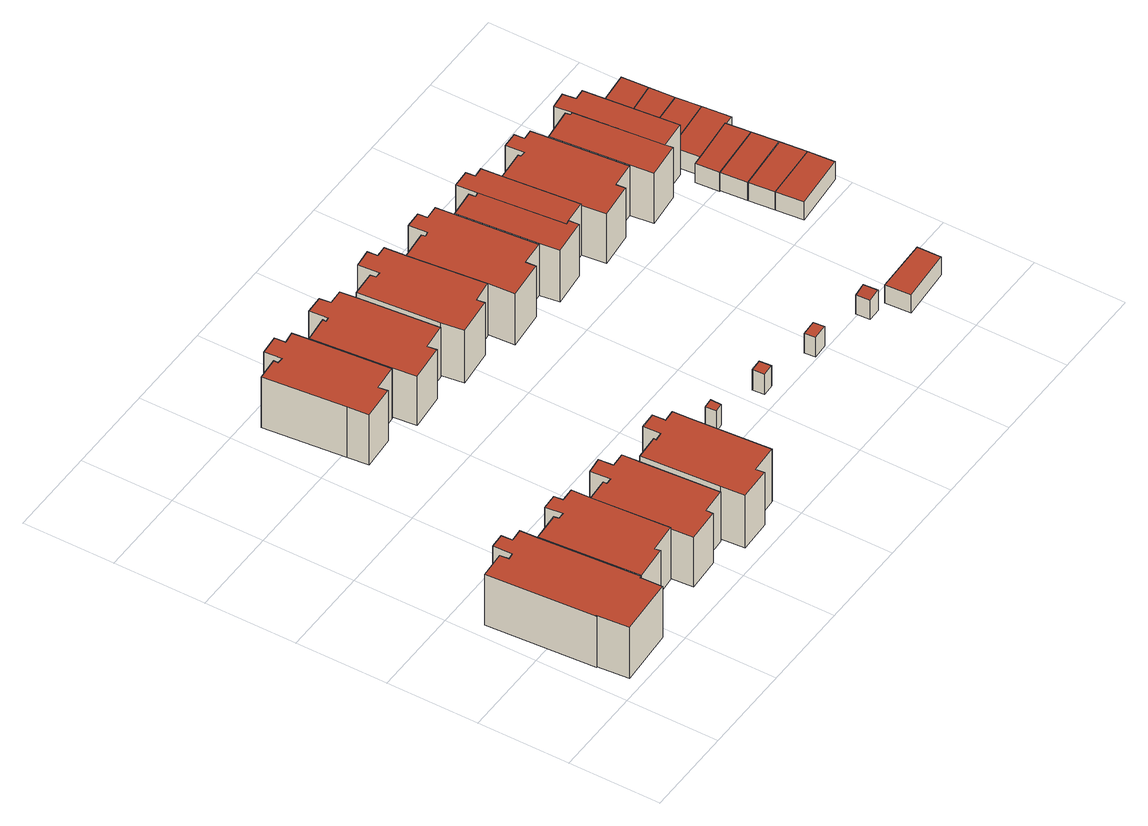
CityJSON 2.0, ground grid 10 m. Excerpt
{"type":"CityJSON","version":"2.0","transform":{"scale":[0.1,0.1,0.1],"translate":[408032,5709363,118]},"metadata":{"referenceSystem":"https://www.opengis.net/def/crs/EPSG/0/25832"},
"CityObjects":{
"building1":{"type":"Building","attributes":{"Gemeindeschluessel":"05978036","Geometrietyp2DReferenz":"3000","function":"31001_1000","roofType":"1000","measuredHeight":6.5},"geometry":[{"type":"MultiSurface","lod":"2","boundaries":[[[0,1,2,3]],[[1,4,5,2]],[[4,6,7,5]],[[6,8,9,7]],[[8,10,11,9]],[[10,12,13,11]],[[12,14,15,13]],[[14,16,17,15]],[[16,18,19,17]],[[18,20,21,19]],[[20,22,23,21]],[[22,24,25,23]],[[24,26,27,25]],[[26,28,29,27]],[[28,0,3,29]],[[28,26,24,22,20,18,16,14,12,10,8,6,4,1,0]],[[3,2,5,7,9,11,13,15,17,19,21,23,25,27,29]]],"semantics":{"surfaces":[{"type":"WallSurface"},{"type":"RoofSurface"},{"type":"GroundSurface"}],"values":[0,0,0,0,0,0,0,0,0,0,0,0,0,0,0,1,2]}}]},
"building2":{"type":"Building","attributes":{"Gemeindeschluessel":"05978036","Geometrietyp2DReferenz":"3000","function":"51009_1610","roofType":"1000","measuredHeight":2.58},"geometry":[{"type":"MultiSurface","lod":"2","boundaries":[[[30,31,32,27]],[[31,33,3,32]],[[33,34,29,3]],[[34,30,27,29]],[[34,33,31,30]],[[27,32,3,29]]],"semantics":{"surfaces":[{"type":"WallSurface"},{"type":"RoofSurface"},{"type":"GroundSurface"}],"values":[0,0,0,0,1,2]}}]},
"building3":{"type":"Building","attributes":{"Gemeindeschluessel":"05978036","Geometrietyp2DReferenz":"3000","function":"31001_1000","roofType":"1000","measuredHeight":6.54},"geometry":[{"type":"MultiSurface","lod":"2","boundaries":[[[35,36,37,2]],[[36,38,39,37]],[[38,40,41,39]],[[40,42,43,41]],[[42,44,45,43]],[[44,46,47,45]],[[46,48,49,47]],[[48,50,51,49]],[[50,52,53,51]],[[52,54,55,53]],[[54,56,57,55]],[[56,58,5,57]],[[58,35,2,5]],[[58,56,54,52,50,48,46,44,42,40,38,36,35]],[[2,37,39,41,43,45,47,49,51,53,55,57,5]]],"semantics":{"surfaces":[{"type":"WallSurface"},{"type":"RoofSurface"},{"type":"GroundSurface"}],"values":[0,0,0,0,0,0,0,0,0,0,0,0,0,1,2]}}]},
"building4":{"type":"Building","attributes":{"Gemeindeschluessel":"05978036","Geometrietyp2DReferenz":"3000","function":"51009_1610","roofType":"2100","measuredHeight":2.58},"geometry":[{"type":"MultiSurface","lod":"2","boundaries":[[[59,60,61,62]],[[60,63,64,61]],[[63,65,66,64]],[[65,59,62,66]],[[65,63,60,59]],[[62,61,64,66]]],"semantics":{"surfaces":[{"type":"WallSurface"},{"type":"RoofSurface"},{"type":"GroundSurface"}],"values":[0,0,0,0,1,2]}}]},
"building5":{"type":"Building","attributes":{"Gemeindeschluessel":"05978036","Geometrietyp2DReferenz":"3000","function":"31001_1000","roofType":"1000","measuredHeight":6.25},"geometry":[{"type":"MultiSurface","lod":"2","boundaries":[[[67,68,69,70]],[[68,71,72,69]],[[71,73,74,72]],[[73,75,76,74]],[[75,77,78,76]],[[77,79,80,78]],[[79,81,82,80]],[[81,83,84,82]],[[83,85,86,84]],[[85,87,88,86]],[[87,89,90,88]],[[89,91,92,90]],[[91,93,94,92]],[[93,67,70,94]],[[93,91,89,87,85,83,81,79,77,75,73,71,68,67]],[[70,69,72,74,76,78,80,82,84,86,88,90,92,94]]],"semantics":{"surfaces":[{"type":"WallSurface"},{"type":"RoofSurface"},{"type":"GroundSurface"}],"values":[0,0,0,0,0,0,0,0,0,0,0,0,0,0,1,2]}}]},
"building6":{"type":"Building","attributes":{"Gemeindeschluessel":"05978036","Geometrietyp2DReferenz":"3000","function":"51009_1610","roofType":"1000","measuredHeight":2.34},"geometry":[{"type":"MultiSurface","lod":"2","boundaries":[[[95,96,97,98]],[[96,99,100,97]],[[99,101,102,100]],[[101,95,98,102]],[[101,99,96,95]],[[98,97,100,102]]],"semantics":{"surfaces":[{"type":"WallSurface"},{"type":"RoofSurface"},{"type":"GroundSurface"}],"values":[0,0,0,0,1,2]}}]},
"building7":{"type":"Building","attributes":{"Gemeindeschluessel":"05978036","Geometrietyp2DReferenz":"3000","function":"31001_1000","roofType":"1000","measuredHeight":6.67},"geometry":[{"type":"MultiSurface","lod":"2","boundaries":[[[103,104,105,106]],[[104,107,108,105]],[[107,109,110,108]],[[109,111,112,110]],[[111,113,114,112]],[[113,115,116,114]],[[115,117,118,116]],[[117,119,120,118]],[[119,121,122,120]],[[121,123,124,122]],[[123,125,126,124]],[[125,127,128,126]],[[127,129,130,128]],[[129,103,106,130]],[[129,127,125,123,121,119,117,115,113,111,109,107,104,103]],[[106,105,108,110,112,114,116,118,120,122,124,126,128,130]]],"semantics":{"surfaces":[{"type":"WallSurface"},{"type":"RoofSurface"},{"type":"GroundSurface"}],"values":[0,0,0,0,0,0,0,0,0,0,0,0,0,0,1,2]}}]},
"building8":{"type":"Building","attributes":{"Gemeindeschluessel":"05978036","Geometrietyp2DReferenz":"3000","function":"31001_1000","roofType":"1000","measuredHeight":6.39},"geometry":[{"type":"MultiSurface","lod":"2","boundaries":[[[131,132,133,134]],[[132,135,136,133]],[[135,137,138,136]],[[137,139,140,138]],[[139,141,142,140]],[[141,143,144,142]],[[143,145,146,144]],[[145,147,148,146]],[[147,149,150,148]],[[149,151,152,150]],[[151,153,154,152]],[[153,155,156,154]],[[155,157,158,156]],[[157,131,134,158]],[[157,155,153,151,149,147,145,143,141,139,137,135,132,131]],[[134,133,136,138,140,142,144,146,148,150,152,154,156,158]]],"semantics":{"surfaces":[{"type":"WallSurface"},{"type":"RoofSurface"},{"type":"GroundSurface"}],"values":[0,0,0,0,0,0,0,0,0,0,0,0,0,0,1,2]}}]},
"building9":{"type":"Building","attributes":{"Gemeindeschluessel":"05978036","Geometrietyp2DReferenz":"3000","function":"51009_1610","roofType":"2100","measuredHeight":2.94},"geometry":[{"type":"MultiSurface","lod":"2","boundaries":[[[159,160,161,114]],[[160,162,118,161]],[[162,163,116,118]],[[163,159,114,116]],[[163,162,160,159]],[[114,161,118,116]]],"semantics":{"surfaces":[{"type":"WallSurface"},{"type":"RoofSurface"},{"type":"GroundSurface"}],"values":[0,0,0,0,1,2]}}]},
"building10":{"type":"Building","attributes":{"Gemeindeschluessel":"05978036","Geometrietyp2DReferenz":"3000","function":"31001_1000","roofType":"1000","measuredHeight":6.31},"geometry":[{"type":"MultiSurface","lod":"2","boundaries":[[[164,165,166,167]],[[165,168,169,166]],[[168,170,171,169]],[[170,172,173,171]],[[172,174,175,173]],[[174,176,177,175]],[[176,178,179,177]],[[178,180,181,179]],[[180,182,183,181]],[[182,184,185,183]],[[184,186,187,185]],[[186,188,189,187]],[[188,190,191,189]],[[190,164,167,191]],[[190,188,186,184,182,180,178,176,174,172,170,168,165,164]],[[167,166,169,171,173,175,177,179,181,183,185,187,189,191]]],"semantics":{"surfaces":[{"type":"WallSurface"},{"type":"RoofSurface"},{"type":"GroundSurface"}],"values":[0,0,0,0,0,0,0,0,0,0,0,0,0,0,1,2]}}]},
"building11":{"type":"Building","attributes":{"Gemeindeschluessel":"05978036","Geometrietyp2DReferenz":"3000","function":"51009_1610","roofType":"2100","measuredHeight":2.61},"geometry":[{"type":"MultiSurface","lod":"2","boundaries":[[[192,193,194,195]],[[193,196,197,194]],[[196,198,199,197]],[[198,192,195,199]],[[198,196,193,192]],[[195,194,197,199]]],"semantics":{"surfaces":[{"type":"WallSurface"},{"type":"RoofSurface"},{"type":"GroundSurface"}],"values":[0,0,0,0,1,2]}}]},
"building12":{"type":"Building","attributes":{"Gemeindeschluessel":"05978036","Geometrietyp2DReferenz":"3000","function":"31001_1000","roofType":"1000","measuredHeight":6.71},"geometry":[{"type":"MultiSurface","lod":"2","boundaries":[[[200,201,202,203]],[[201,204,205,202]],[[204,206,207,205]],[[206,208,209,207]],[[208,210,211,209]],[[210,212,213,211]],[[212,214,215,213]],[[214,216,217,215]],[[216,218,219,217]],[[218,220,221,219]],[[220,222,223,221]],[[222,224,225,223]],[[224,226,227,225]],[[226,200,203,227]],[[226,224,222,220,218,216,214,212,210,208,206,204,201,200]],[[203,202,205,207,209,211,213,215,217,219,221,223,225,227]]],"semantics":{"surfaces":[{"type":"WallSurface"},{"type":"RoofSurface"},{"type":"GroundSurface"}],"values":[0,0,0,0,0,0,0,0,0,0,0,0,0,0,1,2]}}]},
"building13":{"type":"Building","attributes":{"Gemeindeschluessel":"05978036","Geometrietyp2DReferenz":"3000","function":"51009_1610","roofType":"1000","measuredHeight":2.55},"geometry":[{"type":"MultiSurface","lod":"2","boundaries":[[[228,229,230,231]],[[229,232,233,230]],[[232,234,235,233]],[[234,228,231,235]],[[234,232,229,228]],[[231,230,233,235]]],"semantics":{"surfaces":[{"type":"WallSurface"},{"type":"RoofSurface"},{"type":"GroundSurface"}],"values":[0,0,0,0,1,2]}}]},
"building14":{"type":"Building","attributes":{"Gemeindeschluessel":"05978036","Geometrietyp2DReferenz":"3000","function":"31001_1000","roofType":"1000","measuredHeight":6.48},"geometry":[{"type":"MultiSurface","lod":"2","boundaries":[[[216,236,237,238]],[[236,239,240,237]],[[239,241,242,240]],[[241,243,244,242]],[[243,245,246,244]],[[245,247,248,246]],[[247,249,250,248]],[[249,251,252,250]],[[251,253,254,252]],[[253,255,256,254]],[[255,257,258,256]],[[257,259,260,258]],[[259,218,261,260]],[[218,216,238,261]],[[218,259,257,255,253,251,249,247,245,243,241,239,236,216]],[[238,237,240,242,244,246,248,250,252,254,256,258,260,261]]],"semantics":{"surfaces":[{"type":"WallSurface"},{"type":"RoofSurface"},{"type":"GroundSurface"}],"values":[0,0,0,0,0,0,0,0,0,0,0,0,0,0,1,2]}}]},
"building15":{"type":"Building","attributes":{"Gemeindeschluessel":"05978036","Geometrietyp2DReferenz":"3000","function":"51009_1610","roofType":"1000","measuredHeight":2.5},"geometry":[{"type":"MultiSurface","lod":"2","boundaries":[[[262,263,264,265]],[[263,266,267,264]],[[266,268,269,267]],[[268,262,265,269]],[[268,266,263,262]],[[265,264,267,269]]],"semantics":{"surfaces":[{"type":"WallSurface"},{"type":"RoofSurface"},{"type":"GroundSurface"}],"values":[0,0,0,0,1,2]}}]},
"building16":{"type":"Building","attributes":{"Gemeindeschluessel":"05978036","Geometrietyp2DReferenz":"3000","function":"31001_1000"},"children":["building16-1","building16-2"]},
"building16-1":{"type":"BuildingPart","attributes":{"roofType":"1000","measuredHeight":6.55},"parents":["building16"],"geometry":[{"type":"MultiSurface","lod":"2","boundaries":[[[270,271,272,273]],[[271,274,275,272]],[[274,276,254,275]],[[276,277,252,254]],[[277,278,279,252]],[[278,280,281,279]],[[280,282,283,281]],[[282,280,278,277,276,274,271,270,284]],[[285,273,272,275,254,252,279,281,283]],[[273,285,284,270]],[[285,283,282,284]]],"semantics":{"surfaces":[{"type":"WallSurface"},{"type":"RoofSurface"},{"type":"GroundSurface"},{"type":"ClosureSurface"}],"values":[0,0,0,0,0,0,0,1,2,3,3]}}]},
"building16-2":{"type":"BuildingPart","attributes":{"roofType":"1000","measuredHeight":6.6},"parents":["building16"],"geometry":[{"type":"MultiSurface","lod":"2","boundaries":[[[286,287,288,289]],[[287,270,273,288]],[[290,291,283,282]],[[290,292,293,291]],[[292,294,295,293]],[[294,296,297,295]],[[296,286,289,297]],[[296,294,292,290,282,284,270,287,286]],[[289,288,273,285,283,291,293,295,297]],[[284,285,273,270]],[[282,283,285,284]]],"semantics":{"surfaces":[{"type":"WallSurface"},{"type":"RoofSurface"},{"type":"GroundSurface"},{"type":"ClosureSurface"}],"values":[0,0,0,0,0,0,0,1,2,3,3]}}]},
"building17":{"type":"Building","attributes":{"Gemeindeschluessel":"05978036","Geometrietyp2DReferenz":"3000","function":"51009_1610","roofType":"2100","measuredHeight":2.54},"geometry":[{"type":"MultiSurface","lod":"2","boundaries":[[[298,299,300,301]],[[299,302,303,300]],[[302,304,305,303]],[[304,298,301,305]],[[304,302,299,298]],[[301,300,303,305]]],"semantics":{"surfaces":[{"type":"WallSurface"},{"type":"RoofSurface"},{"type":"GroundSurface"}],"values":[0,0,0,0,1,2]}}]},
"building18":{"type":"Building","attributes":{"Gemeindeschluessel":"05978036","Geometrietyp2DReferenz":"3000","function":"31001_2460","roofType":"1000","measuredHeight":2.37},"geometry":[{"type":"MultiSurface","lod":"2","boundaries":[[[306,307,308,309]],[[307,310,311,308]],[[310,312,313,311]],[[312,306,309,313]],[[312,310,307,306]],[[309,308,311,313]]],"semantics":{"surfaces":[{"type":"WallSurface"},{"type":"RoofSurface"},{"type":"GroundSurface"}],"values":[0,0,0,0,1,2]}}]},
"building19":{"type":"Building","attributes":{"Gemeindeschluessel":"05978036","Geometrietyp2DReferenz":"3000","function":"31001_1000","roofType":"1000","measuredHeight":6.35},"geometry":[{"type":"MultiSurface","lod":"2","boundaries":[[[314,315,316,317]],[[315,318,319,316]],[[318,320,321,319]],[[320,322,323,321]],[[322,324,325,323]],[[324,326,327,325]],[[326,328,329,327]],[[328,330,331,329]],[[330,332,333,331]],[[332,334,335,333]],[[334,336,337,335]],[[336,338,339,337]],[[338,340,341,339]],[[340,314,317,341]],[[340,338,336,334,332,330,328,326,324,322,320,318,315,314]],[[317,316,319,321,323,325,327,329,331,333,335,337,339,341]]],"semantics":{"surfaces":[{"type":"WallSurface"},{"type":"RoofSurface"},{"type":"GroundSurface"}],"values":[0,0,0,0,0,0,0,0,0,0,0,0,0,0,1,2]}}]},
"building20":{"type":"Building","attributes":{"Gemeindeschluessel":"05978036","Geometrietyp2DReferenz":"3000","function":"31001_1000"},"children":["building20-1","building20-2"]},
"building20-1":{"type":"BuildingPart","attributes":{"roofType":"1000","measuredHeight":6.42},"parents":["building20"],"geometry":[{"type":"MultiSurface","lod":"2","boundaries":[[[342,343,344,345]],[[343,346,347,344]],[[346,348,349,347]],[[348,350,351,349]],[[352,353,354,355]],[[352,342,345,353]],[[352,355,350,348,346,343,342]],[[345,344,347,349,351,354,353]],[[355,354,351,350]]],"semantics":{"surfaces":[{"type":"WallSurface"},{"type":"RoofSurface"},{"type":"GroundSurface"},{"type":"ClosureSurface"}],"values":[0,0,0,0,0,0,1,2,3]}}]},
"building20-2":{"type":"BuildingPart","attributes":{"roofType":"1000","measuredHeight":6.4},"parents":["building20"],"geometry":[{"type":"MultiSurface","lod":"2","boundaries":[[[350,356,357,351]],[[356,358,359,357]],[[358,360,333,359]],[[360,361,331,333]],[[361,362,363,331]],[[362,364,365,363]],[[364,355,354,365]],[[355,364,362,361,360,358,356,350]],[[351,357,359,333,331,363,365,354]],[[351,354,355,350]]],"semantics":{"surfaces":[{"type":"WallSurface"},{"type":"RoofSurface"},{"type":"GroundSurface"},{"type":"ClosureSurface"}],"values":[0,0,0,0,0,0,0,1,2,3]}}]},
"building21":{"type":"Building","attributes":{"Gemeindeschluessel":"05978036","Geometrietyp2DReferenz":"3000","function":"31001_2460","roofType":"1000","measuredHeight":2.29},"geometry":[{"type":"MultiSurface","lod":"2","boundaries":[[[366,367,368,369]],[[367,370,371,368]],[[370,372,373,371]],[[372,366,369,373]],[[372,370,367,366]],[[369,368,371,373]]],"semantics":{"surfaces":[{"type":"WallSurface"},{"type":"RoofSurface"},{"type":"GroundSurface"}],"values":[0,0,0,0,1,2]}}]},
"building22":{"type":"Building","attributes":{"Gemeindeschluessel":"05978036","Geometrietyp2DReferenz":"3000","function":"31001_2460","roofType":"1000","measuredHeight":2.32},"geometry":[{"type":"MultiSurface","lod":"2","boundaries":[[[374,375,376,377]],[[375,367,368,376]],[[367,366,369,368]],[[366,374,377,369]],[[366,367,375,374]],[[377,376,368,369]]],"semantics":{"surfaces":[{"type":"WallSurface"},{"type":"RoofSurface"},{"type":"GroundSurface"}],"values":[0,0,0,0,1,2]}}]},
"building23":{"type":"Building","attributes":{"Gemeindeschluessel":"05978036","Geometrietyp2DReferenz":"3000","function":"51009_1610","roofType":"1000","measuredHeight":2.63},"geometry":[{"type":"MultiSurface","lod":"2","boundaries":[[[378,379,380,381]],[[379,382,383,380]],[[382,384,385,383]],[[384,378,381,385]],[[384,382,379,378]],[[381,380,383,385]]],"semantics":{"surfaces":[{"type":"WallSurface"},{"type":"RoofSurface"},{"type":"GroundSurface"}],"values":[0,0,0,0,1,2]}}]},
"building24":{"type":"Building","attributes":{"Gemeindeschluessel":"05978036","Geometrietyp2DReferenz":"3000","function":"31001_2460","roofType":"1000","measuredHeight":2.35},"geometry":[{"type":"MultiSurface","lod":"2","boundaries":[[[386,387,388,389]],[[387,375,376,388]],[[375,374,377,376]],[[374,386,389,377]],[[374,375,387,386]],[[389,388,376,377]]],"semantics":{"surfaces":[{"type":"WallSurface"},{"type":"RoofSurface"},{"type":"GroundSurface"}],"values":[0,0,0,0,1,2]}}]},
"building25":{"type":"Building","attributes":{"Gemeindeschluessel":"05978036","Geometrietyp2DReferenz":"3000","function":"31001_2460","roofType":"1000","measuredHeight":2.37},"geometry":[{"type":"MultiSurface","lod":"2","boundaries":[[[386,390,391,392]],[[390,393,394,391]],[[393,395,396,394]],[[395,387,397,396]],[[387,386,392,397]],[[387,395,393,390,386]],[[392,391,394,396,397]]],"semantics":{"surfaces":[{"type":"WallSurface"},{"type":"RoofSurface"},{"type":"GroundSurface"}],"values":[0,0,0,0,0,1,2]}}]},
"building26":{"type":"Building","attributes":{"Gemeindeschluessel":"05978036","Geometrietyp2DReferenz":"3000","function":"31001_2460","roofType":"1000","measuredHeight":2.32},"geometry":[{"type":"MultiSurface","lod":"2","boundaries":[[[398,399,400,401]],[[399,402,403,400]],[[402,404,405,403]],[[404,406,407,405]],[[406,398,401,407]],[[406,404,402,399,398]],[[401,400,403,405,407]]],"semantics":{"surfaces":[{"type":"WallSurface"},{"type":"RoofSurface"},{"type":"GroundSurface"}],"values":[0,0,0,0,0,1,2]}}]},
"building27":{"type":"Building","attributes":{"Gemeindeschluessel":"05978036","Geometrietyp2DReferenz":"3000","function":"31001_2460","roofType":"1000","measuredHeight":2.32},"geometry":[{"type":"MultiSurface","lod":"2","boundaries":[[[408,409,410,411]],[[409,402,403,410]],[[402,399,400,403]],[[399,408,411,400]],[[399,402,409,408]],[[411,410,403,400]]],"semantics":{"surfaces":[{"type":"WallSurface"},{"type":"RoofSurface"},{"type":"GroundSurface"}],"values":[0,0,0,0,1,2]}}]},
"building28":{"type":"Building","attributes":{"Gemeindeschluessel":"05978036","Geometrietyp2DReferenz":"3000","function":"31001_2460","roofType":"1000","measuredHeight":2.34},"geometry":[{"type":"MultiSurface","lod":"2","boundaries":[[[412,413,414,415]],[[413,409,410,414]],[[409,408,411,410]],[[408,412,415,411]],[[408,409,413,412]],[[415,414,410,411]]],"semantics":{"surfaces":[{"type":"WallSurface"},{"type":"RoofSurface"},{"type":"GroundSurface"}],"values":[0,0,0,0,1,2]}}]},
"building29":{"type":"Building","attributes":{"Gemeindeschluessel":"05978036","Geometrietyp2DReferenz":"3000","function":"31001_2460","roofType":"1000","measuredHeight":2.36},"geometry":[{"type":"MultiSurface","lod":"2","boundaries":[[[416,417,418,419]],[[417,413,414,418]],[[413,412,415,414]],[[412,416,419,415]],[[412,413,417,416]],[[419,418,414,415]]],"semantics":{"surfaces":[{"type":"WallSurface"},{"type":"RoofSurface"},{"type":"GroundSurface"}],"values":[0,0,0,0,1,2]}}]}
},
"vertices":[
[74,165,76],[75,146,76],[75,146,11],[74,165,11],[83,37,76],[83,37,11],[81,37,76],[81,37,11],[82,13,76],[82,13,11],[19,9,76],[19,9,11],[16,44,76],[16,44,11],[15,43,76],[15,43,11],[7,161,76],[7,161,11],[36,163,76],[36,163,11],[37,153,76],[37,153,11],[44,154,76],[44,154,11],[43,175,76],[43,175,11],[59,176,76],[59,176,11],[60,164,76],[60,164,11],
[59,176,37],[73,177,37],[73,177,11],[74,165,37],[60,164,37],
[75,146,77],[106,148,77],[106,148,11],[107,143,77],[107,143,11],[114,143,77],[114,143,11],[112,162,77],[112,162,11],[129,163,77],[129,163,11],[130,153,77],[130,153,11],[145,154,77],[145,154,11],[146,134,77],[146,134,11],[152,49,77],[152,49,11],[120,46,77],[120,46,11],[121,40,77],[121,40,11],[83,37,77],
[129,163,36],[144,164,37],[144,164,12],[129,163,12],[145,154,37],[145,154,12],[130,153,36],[130,153,12],
[146,134,75],[172,136,75],[172,136,12],[146,134,12],[172,132,75],[172,132,12],[179,132,75],[179,132,12],[177,154,75],[177,154,12],[195,156,75],[195,156,12],[196,140,75],[196,140,12],[212,141,75],[212,141,12],[213,122,75],[213,122,12],[219,37,75],[219,37,12],[191,35,75],[191,35,12],[191,27,75],[191,27,12],[154,25,75],[154,25,12],[152,49,75],[152,49,12],
[195,156,37],[211,157,37],[211,157,13],[195,156,13],[212,141,37],[212,141,13],[196,140,37],[196,140,13],
[213,122,82],[240,124,82],[240,124,15],[213,122,15],[240,121,82],[240,121,15],[249,122,82],[249,122,15],[248,141,82],[248,141,15],[266,142,82],[266,142,15],[267,128,82],[267,128,15],[280,129,82],[280,129,15],[281,110,82],[281,110,15],[287,24,82],[287,24,15],[256,22,82],[256,22,15],[257,13,82],[257,13,15],[221,11,82],[221,11,15],[219,37,82],[219,37,15],
[128,484,66],[153,486,66],[153,486,2],[128,484,2],[153,481,66],[153,481,2],[160,481,66],[160,481,2],[158,500,66],[158,500,2],[179,502,66],[179,502,2],[180,490,66],[180,490,2],[193,492,66],[193,492,2],[195,474,66],[195,474,2],[203,388,66],[203,388,2],[175,385,66],[175,385,2],[176,375,66],[176,375,2],[139,372,66],[139,372,2],[137,395,66],[137,395,2],
[266,142,42],[279,143,44],[279,143,15],[280,129,44],[267,128,42],
[195,474,67],[223,477,67],[223,477,4],[195,474,4],[223,473,67],[223,473,4],[228,474,67],[228,474,4],[226,494,67],[226,494,4],[245,495,67],[245,495,4],[247,483,67],[247,483,4],[263,484,67],[263,484,4],[265,467,67],[265,467,4],[273,379,67],[273,379,4],[245,376,67],[245,376,4],[246,366,67],[246,366,4],[206,362,67],[206,362,4],[203,388,67],[203,388,4],
[336,129,43],[347,130,43],[347,130,17],[336,129,17],[347,118,43],[347,118,17],[337,117,43],[337,117,17],
[265,467,73],[292,469,73],[292,469,6],[265,467,6],[293,463,73],[293,463,6],[299,463,73],[299,463,6],[297,486,73],[297,486,6],[317,488,73],[317,488,6],[318,477,73],[318,477,6],[330,478,73],[330,478,6],[332,455,73],[332,455,6],[341,371,73],[341,371,6],[317,368,73],[317,368,6],[318,359,73],[318,359,6],[276,355,73],[276,355,6],[273,379,73],[273,379,6],
[402,119,43],[415,120,43],[415,120,17],[402,119,17],[416,107,43],[416,107,17],[403,106,43],[403,106,17],
[363,458,73],[363,458,8],[332,455,8],[364,454,73],[364,454,8],[369,455,73],[369,455,8],[367,475,73],[367,475,8],[385,476,73],[385,476,8],[386,466,73],[386,466,8],[401,467,73],[401,467,8],[403,447,73],[403,447,8],[411,359,73],[411,359,8],[384,357,73],[384,357,8],[385,346,73],[385,346,8],[343,342,73],[343,342,8],[341,371,8],
[469,105,43],[486,106,43],[486,106,18],[469,105,18],[487,94,43],[487,94,18],[470,93,43],[470,93,18],
[452,353,74],[453,342,74],[453,342,8],[452,353,8],[414,338,74],[414,338,8],[411,359,74],[403,447,74],[432,450,74],[432,450,8],[433,443,74],[433,443,8],[438,444,74],[438,444,8],[447,352,74],[447,352,8],
[469,438,74],[477,355,74],[477,355,8],[469,438,8],[436,467,74],[436,467,8],[455,468,74],[455,468,8],[456,458,74],[456,458,8],[467,459,74],[467,459,8],
[554,78,44],[540,78,42],[540,78,18],[554,78,18],[539,93,42],[539,93,18],[553,94,44],[553,94,18],
[565,78,42],[624,80,42],[624,80,19],[565,78,19],[625,54,42],[625,54,19],[567,50,42],[567,50,19],
[469,438,72],[503,441,72],[503,441,9],[469,438,9],[503,438,72],[503,438,9],[509,438,72],[509,438,9],[507,458,72],[507,458,9],[524,459,72],[524,459,9],[525,448,72],[525,448,9],[536,449,72],[536,449,9],[538,430,72],[538,430,9],[546,346,72],[546,346,9],[518,343,72],[518,343,9],[519,333,72],[519,333,9],[480,329,72],[480,329,9],[477,355,72],[477,355,9],
[593,450,73],[595,436,73],[595,436,9],[593,450,9],[607,437,73],[607,437,9],[617,336,73],[617,336,9],[587,333,73],[587,333,9],[575,448,73],[575,448,9],[577,429,9],[577,429,73],
[588,325,73],[588,325,9],[549,321,73],[549,321,9],[546,346,73],[538,430,73],[573,434,73],[573,434,9],[574,429,73],[574,429,9],
[624,236,33],[686,240,33],[686,240,10],[624,236,10],[688,211,33],[688,211,10],[627,206,33],[627,206,10],
[621,264,33],[683,269,33],[683,269,10],[621,264,10],
[593,450,34],[606,451,34],[606,451,8],[593,450,8],[607,437,34],[607,437,8],[595,436,34],[595,436,8],
[618,293,33],[680,298,33],[680,298,10],[618,293,10],
[616,319,33],[616,319,9],[618,293,9],[629,320,33],[629,320,9],[677,325,33],[677,325,9],[680,298,9],
[629,320,30],[626,351,30],[626,351,6],[629,320,6],[687,357,30],[687,357,6],[690,326,30],[690,326,6],[677,325,30],[677,325,6],
[624,379,30],[684,384,30],[684,384,6],[624,379,6],
[621,405,30],[682,412,30],[682,412,6],[621,405,6],
[619,435,30],[680,441,30],[680,441,6],[619,435,6]
]}
